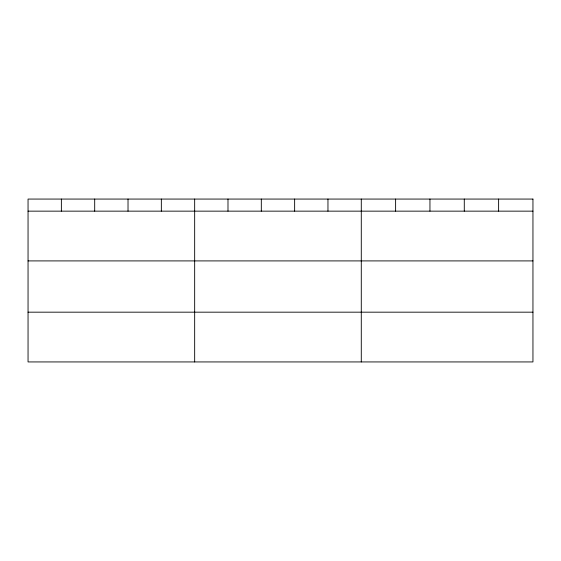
<?xml version="1.0" encoding="UTF-8"?>
<svg xmlns="http://www.w3.org/2000/svg" width="561" height="561" viewBox="0 0 561 561"><rect width="100%" height="100%" fill="white"/><g stroke="black" fill="none" stroke-linecap="round" stroke-linejoin="round"><path stroke-width="0.84" d="M28.05 211.146L532.95 211.146M28.05 260.907L532.95 260.907M28.05 312.175L532.95 312.175M498.617 199.064L498.617 211.146M464.284 199.064L464.284 211.146M429.95 199.064L429.95 211.146M395.617 199.064L395.617 211.146M361.284 199.064L361.284 361.936M327.961 199.064L327.961 211.146M294.637 199.064L294.637 211.146M261.314 199.064L261.314 211.146M227.99 199.064L227.99 211.146M194.667 199.064L194.667 361.936M161.344 199.064L161.344 211.146M128.02 199.064L128.02 211.146M94.697 199.064L94.697 211.146M61.373 199.064L61.373 211.146M532.95 199.064L28.05 199.064L28.05 361.936L532.95 361.936L532.95 199.064"/></g></svg>
